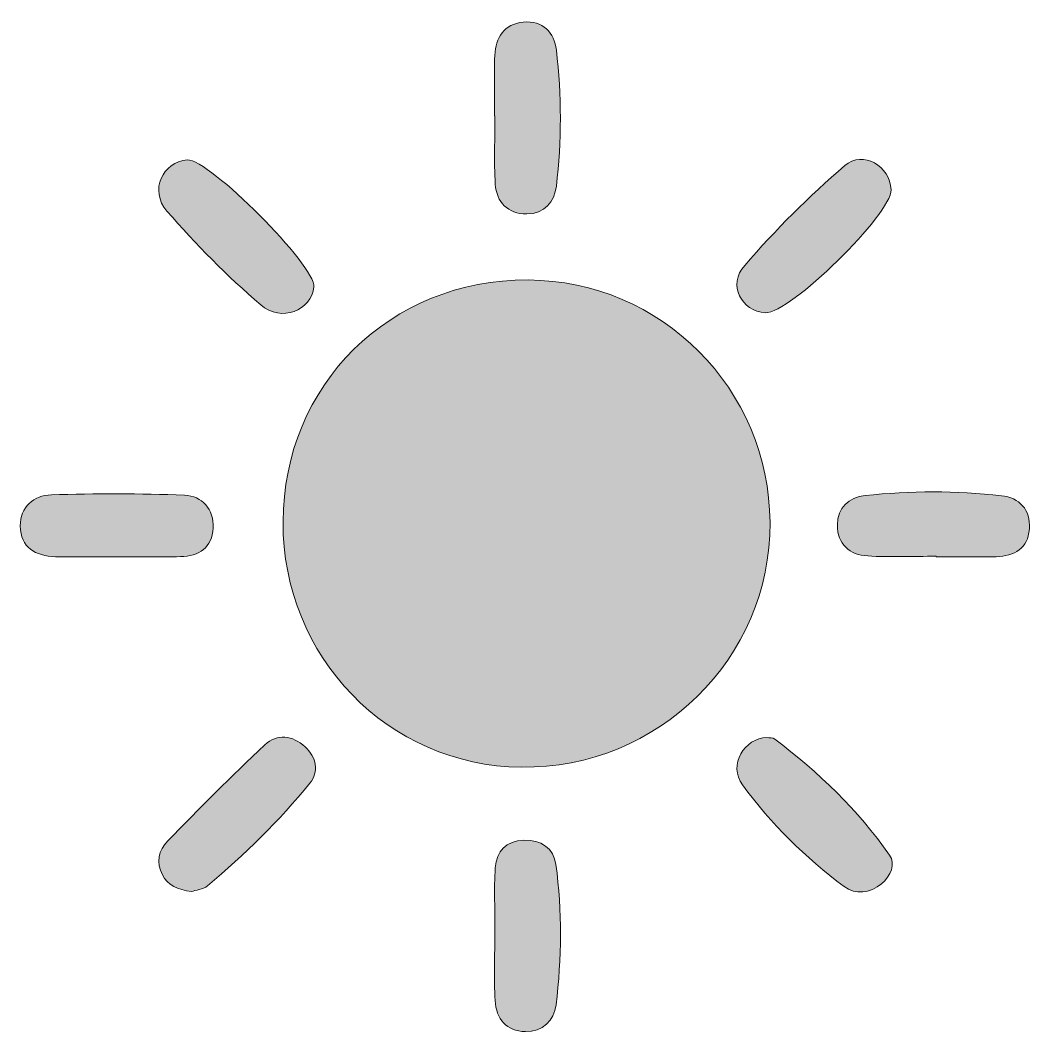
# Model space of a CAD drawing. Header units: inches. Extents: x 14.8 to 26.8, y -41.6 to -29.5.
import ezdxf

# ---------------------------------------------------------------- set-up
doc = ezdxf.new("R2010")
doc.units = ezdxf.units.IN
doc.header["$MEASUREMENT"] = 0
doc.layers.add('Слой 1', color=7, linetype='Continuous', lineweight=0)

# ---------------------------------------------------------------- blocks, each defined once
blk = doc.blocks.new('Block_0')
at = {"layer": 'Слой 1', "true_color": 0x000000, "transparency": 33554687}
h = blk.add_hatch(color=18, dxfattribs=at)
h.dxf.hatch_style = 2
edge = h.paths.add_edge_path()
edge.add_spline(control_points=[(20.418, -30.671), (20.418, -30.433), (20.409, -30.193), (20.42, -29.955), (20.43, -29.744), (20.529, -29.582), (20.757, -29.559), (20.991, -29.537), (21.128, -29.686), (21.152, -29.891), (21.216, -30.429), (21.215, -30.972), (21.152, -31.51), (21.13, -31.695), (21.01, -31.838), (20.8, -31.838), (20.572, -31.837), (20.44, -31.699), (20.426, -31.483), (20.409, -31.213), (20.422, -30.942), (20.422, -30.671), (20.421, -30.671), (20.419, -30.671), (20.418, -30.671)], knot_values=[0, 0, 0, 0, 1, 1, 1, 2, 2, 2, 3, 3, 3, 4, 4, 4, 5, 5, 5, 6, 6, 6, 7, 7, 7, 8, 8, 8, 8], degree=3, periodic=0)
h = blk.add_hatch(color=18, dxfattribs=at)
h.dxf.hatch_style = 2
edge = h.paths.add_edge_path()
edge.add_spline(control_points=[(25.132, -31.551), (25.143, -31.834), (23.921, -33.03), (23.639, -33.012), (23.35, -32.993), (23.186, -32.684), (23.391, -32.449), (23.757, -32.027), (24.157, -31.63), (24.58, -31.264), (24.797, -31.076), (25.121, -31.27), (25.132, -31.551)], knot_values=[0, 0, 0, 0, 1, 1, 1, 2, 2, 2, 3, 3, 3, 4, 4, 4, 4], degree=3, periodic=0)
h = blk.add_hatch(color=18, dxfattribs=at)
h.dxf.hatch_style = 2
edge = h.paths.add_edge_path()
edge.add_spline(control_points=[(16.764, -31.197), (17.022, -31.182), (18.294, -32.457), (18.268, -32.706), (18.239, -32.985), (17.883, -33.131), (17.636, -32.918), (17.239, -32.575), (16.864, -32.201), (16.521, -31.804), (16.308, -31.559), (16.471, -31.215), (16.764, -31.197)], knot_values=[0, 0, 0, 0, 1, 1, 1, 2, 2, 2, 3, 3, 3, 4, 4, 4, 4], degree=3, periodic=0)
h = blk.add_hatch(color=18, dxfattribs=at)
h.dxf.hatch_style = 2
edge = h.paths.add_edge_path()
edge.add_spline(control_points=[(17.902, -35.497), (17.907, -33.866), (19.175, -32.616), (20.815, -32.623), (22.401, -32.63), (23.685, -33.917), (23.692, -35.506), (23.699, -37.119), (22.365, -38.43), (20.734, -38.412), (19.152, -38.395), (17.896, -37.102), (17.902, -35.497)], knot_values=[0, 0, 0, 0, 1, 1, 1, 2, 2, 2, 3, 3, 3, 4, 4, 4, 4], degree=3, periodic=0)
h = blk.add_hatch(color=18, dxfattribs=at)
h.dxf.hatch_style = 2
edge = h.paths.add_edge_path()
edge.add_spline(control_points=[(15.915, -35.912), (15.675, -35.912), (15.435, -35.918), (15.195, -35.911), (14.961, -35.903), (14.779, -35.803), (14.778, -35.546), (14.777, -35.32), (14.937, -35.182), (15.147, -35.176), (15.674, -35.16), (16.202, -35.159), (16.729, -35.18), (16.943, -35.189), (17.081, -35.346), (17.071, -35.571), (17.061, -35.804), (16.901, -35.905), (16.683, -35.91), (16.427, -35.916), (16.171, -35.912), (15.915, -35.912)], knot_values=[0, 0, 0, 0, 1, 1, 1, 2, 2, 2, 3, 3, 3, 4, 4, 4, 5, 5, 5, 6, 6, 6, 7, 7, 7, 7], degree=3, periodic=0)
h = blk.add_hatch(color=18, dxfattribs=at)
h.dxf.hatch_style = 2
edge = h.paths.add_edge_path()
edge.add_spline(control_points=[(25.666, -35.906), (25.395, -35.906), (25.124, -35.918), (24.854, -35.902), (24.637, -35.89), (24.494, -35.76), (24.493, -35.534), (24.492, -35.327), (24.632, -35.205), (24.822, -35.185), (25.361, -35.127), (25.904, -35.125), (26.443, -35.186), (26.656, -35.21), (26.793, -35.35), (26.776, -35.58), (26.76, -35.815), (26.597, -35.905), (26.383, -35.911), (26.144, -35.918), (25.905, -35.912), (25.666, -35.912), (25.666, -35.91), (25.666, -35.908), (25.666, -35.906)], knot_values=[0, 0, 0, 0, 1, 1, 1, 2, 2, 2, 3, 3, 3, 4, 4, 4, 5, 5, 5, 6, 6, 6, 7, 7, 7, 8, 8, 8, 8], degree=3, periodic=0)
h = blk.add_hatch(color=18, dxfattribs=at)
h.dxf.hatch_style = 2
edge = h.paths.add_edge_path()
edge.add_spline(control_points=[(16.812, -39.889), (16.646, -39.868), (16.532, -39.816), (16.468, -39.692), (16.392, -39.545), (16.422, -39.399), (16.527, -39.291), (16.906, -38.903), (17.289, -38.517), (17.685, -38.147), (17.83, -38.012), (18.016, -38.033), (18.164, -38.17), (18.299, -38.294), (18.333, -38.465), (18.22, -38.603), (17.857, -39.049), (17.445, -39.451), (17.005, -39.821), (16.949, -39.868), (16.859, -39.874), (16.812, -39.889)], knot_values=[0, 0, 0, 0, 1, 1, 1, 2, 2, 2, 3, 3, 3, 4, 4, 4, 5, 5, 5, 6, 6, 6, 7, 7, 7, 7], degree=3, periodic=0)
h = blk.add_hatch(color=18, dxfattribs=at)
h.dxf.hatch_style = 2
edge = h.paths.add_edge_path()
edge.add_spline(control_points=[(23.655, -38.06), (23.687, -38.065), (23.725, -38.061), (23.748, -38.078), (24.27, -38.471), (24.737, -38.922), (25.114, -39.456), (25.188, -39.56), (25.129, -39.706), (25.019, -39.797), (24.879, -39.912), (24.71, -39.931), (24.574, -39.83), (24.113, -39.487), (23.702, -39.084), (23.364, -38.622), (23.192, -38.386), (23.388, -38.064), (23.655, -38.06)], knot_values=[0, 0, 0, 0, 1, 1, 1, 2, 2, 2, 3, 3, 3, 4, 4, 4, 5, 5, 5, 6, 6, 6, 6], degree=3, periodic=0)
h = blk.add_hatch(color=18, dxfattribs=at)
h.dxf.hatch_style = 2
edge = h.paths.add_edge_path()
edge.add_spline(control_points=[(20.422, -40.374), (20.422, -40.119), (20.41, -39.863), (20.425, -39.609), (20.438, -39.411), (20.555, -39.287), (20.765, -39.279), (20.97, -39.271), (21.121, -39.377), (21.147, -39.569), (21.22, -40.123), (21.215, -40.682), (21.149, -41.236), (21.127, -41.424), (20.988, -41.556), (20.785, -41.554), (20.555, -41.552), (20.436, -41.401), (20.424, -41.186), (20.408, -40.916), (20.42, -40.645), (20.42, -40.374), (20.421, -40.374), (20.421, -40.374), (20.422, -40.374)], knot_values=[0, 0, 0, 0, 1, 1, 1, 2, 2, 2, 3, 3, 3, 4, 4, 4, 5, 5, 5, 6, 6, 6, 7, 7, 7, 8, 8, 8, 8], degree=3, periodic=0)
at = {"layer": 'Слой 1'}
for points, knots in [([(20.418, -30.671), (20.418, -30.433), (20.409, -30.193), (20.42, -29.955), (20.43, -29.744), (20.529, -29.582), (20.757, -29.559), (20.991, -29.537), (21.128, -29.686), (21.152, -29.891), (21.216, -30.429), (21.215, -30.972), (21.152, -31.51), (21.13, -31.695), (21.01, -31.838), (20.8, -31.838), (20.572, -31.837), (20.44, -31.699), (20.426, -31.483), (20.409, -31.213), (20.422, -30.942), (20.422, -30.671), (20.421, -30.671), (20.419, -30.671), (20.418, -30.671)], [0, 0, 0, 0, 1, 1, 1, 2, 2, 2, 3, 3, 3, 4, 4, 4, 5, 5, 5, 6, 6, 6, 7, 7, 7, 8, 8, 8, 8]), ([(25.132, -31.551), (25.143, -31.834), (23.921, -33.03), (23.639, -33.012), (23.35, -32.993), (23.186, -32.684), (23.391, -32.449), (23.757, -32.027), (24.157, -31.63), (24.58, -31.264), (24.797, -31.076), (25.121, -31.27), (25.132, -31.551)], [0, 0, 0, 0, 1, 1, 1, 2, 2, 2, 3, 3, 3, 4, 4, 4, 4]), ([(16.764, -31.197), (17.022, -31.182), (18.294, -32.457), (18.268, -32.706), (18.239, -32.985), (17.883, -33.131), (17.636, -32.918), (17.239, -32.575), (16.864, -32.201), (16.521, -31.804), (16.308, -31.559), (16.471, -31.215), (16.764, -31.197)], [0, 0, 0, 0, 1, 1, 1, 2, 2, 2, 3, 3, 3, 4, 4, 4, 4]), ([(17.902, -35.497), (17.907, -33.866), (19.175, -32.616), (20.815, -32.623), (22.401, -32.63), (23.685, -33.917), (23.692, -35.506), (23.699, -37.119), (22.365, -38.43), (20.734, -38.412), (19.152, -38.395), (17.896, -37.102), (17.902, -35.497)], [0, 0, 0, 0, 1, 1, 1, 2, 2, 2, 3, 3, 3, 4, 4, 4, 4]), ([(15.915, -35.912), (15.675, -35.912), (15.435, -35.918), (15.195, -35.911), (14.961, -35.903), (14.779, -35.803), (14.778, -35.546), (14.777, -35.32), (14.937, -35.182), (15.147, -35.176), (15.674, -35.16), (16.202, -35.159), (16.729, -35.18), (16.943, -35.189), (17.081, -35.346), (17.071, -35.571), (17.061, -35.804), (16.901, -35.905), (16.683, -35.91), (16.427, -35.916), (16.171, -35.912), (15.915, -35.912)], [0, 0, 0, 0, 1, 1, 1, 2, 2, 2, 3, 3, 3, 4, 4, 4, 5, 5, 5, 6, 6, 6, 7, 7, 7, 7]), ([(25.666, -35.906), (25.395, -35.906), (25.124, -35.918), (24.854, -35.902), (24.637, -35.89), (24.494, -35.76), (24.493, -35.534), (24.492, -35.327), (24.632, -35.205), (24.822, -35.185), (25.361, -35.127), (25.904, -35.125), (26.443, -35.186), (26.656, -35.21), (26.793, -35.35), (26.776, -35.58), (26.76, -35.815), (26.597, -35.905), (26.383, -35.911), (26.144, -35.918), (25.905, -35.912), (25.666, -35.912), (25.666, -35.91), (25.666, -35.908), (25.666, -35.906)], [0, 0, 0, 0, 1, 1, 1, 2, 2, 2, 3, 3, 3, 4, 4, 4, 5, 5, 5, 6, 6, 6, 7, 7, 7, 8, 8, 8, 8]), ([(16.812, -39.889), (16.646, -39.868), (16.532, -39.816), (16.468, -39.692), (16.392, -39.545), (16.422, -39.399), (16.527, -39.291), (16.906, -38.903), (17.289, -38.517), (17.685, -38.147), (17.83, -38.012), (18.016, -38.033), (18.164, -38.17), (18.299, -38.294), (18.333, -38.465), (18.22, -38.603), (17.857, -39.049), (17.445, -39.451), (17.005, -39.821), (16.949, -39.868), (16.859, -39.874), (16.812, -39.889)], [0, 0, 0, 0, 1, 1, 1, 2, 2, 2, 3, 3, 3, 4, 4, 4, 5, 5, 5, 6, 6, 6, 7, 7, 7, 7]), ([(23.655, -38.06), (23.687, -38.065), (23.725, -38.061), (23.748, -38.078), (24.27, -38.471), (24.737, -38.922), (25.114, -39.456), (25.188, -39.56), (25.129, -39.706), (25.019, -39.797), (24.879, -39.912), (24.71, -39.931), (24.574, -39.83), (24.113, -39.487), (23.702, -39.084), (23.364, -38.622), (23.192, -38.386), (23.388, -38.064), (23.655, -38.06)], [0, 0, 0, 0, 1, 1, 1, 2, 2, 2, 3, 3, 3, 4, 4, 4, 5, 5, 5, 6, 6, 6, 6]), ([(20.422, -40.374), (20.422, -40.119), (20.41, -39.863), (20.425, -39.609), (20.438, -39.411), (20.555, -39.287), (20.765, -39.279), (20.97, -39.271), (21.121, -39.377), (21.147, -39.569), (21.22, -40.123), (21.215, -40.682), (21.149, -41.236), (21.127, -41.424), (20.988, -41.556), (20.785, -41.554), (20.555, -41.552), (20.436, -41.401), (20.424, -41.186), (20.408, -40.916), (20.42, -40.645), (20.42, -40.374), (20.421, -40.374), (20.421, -40.374), (20.422, -40.374)], [0, 0, 0, 0, 1, 1, 1, 2, 2, 2, 3, 3, 3, 4, 4, 4, 5, 5, 5, 6, 6, 6, 7, 7, 7, 8, 8, 8, 8])]:
    blk.add_open_spline(points, degree=3, knots=knots, dxfattribs=at)

msp = doc.modelspace()

# ---------------------------------------------------------------- block references
at = {"layer": 'Слой 1'}
msp.add_blockref('Block_0', (0, 0), dxfattribs=at)

doc.saveas('drawing.dxf')
